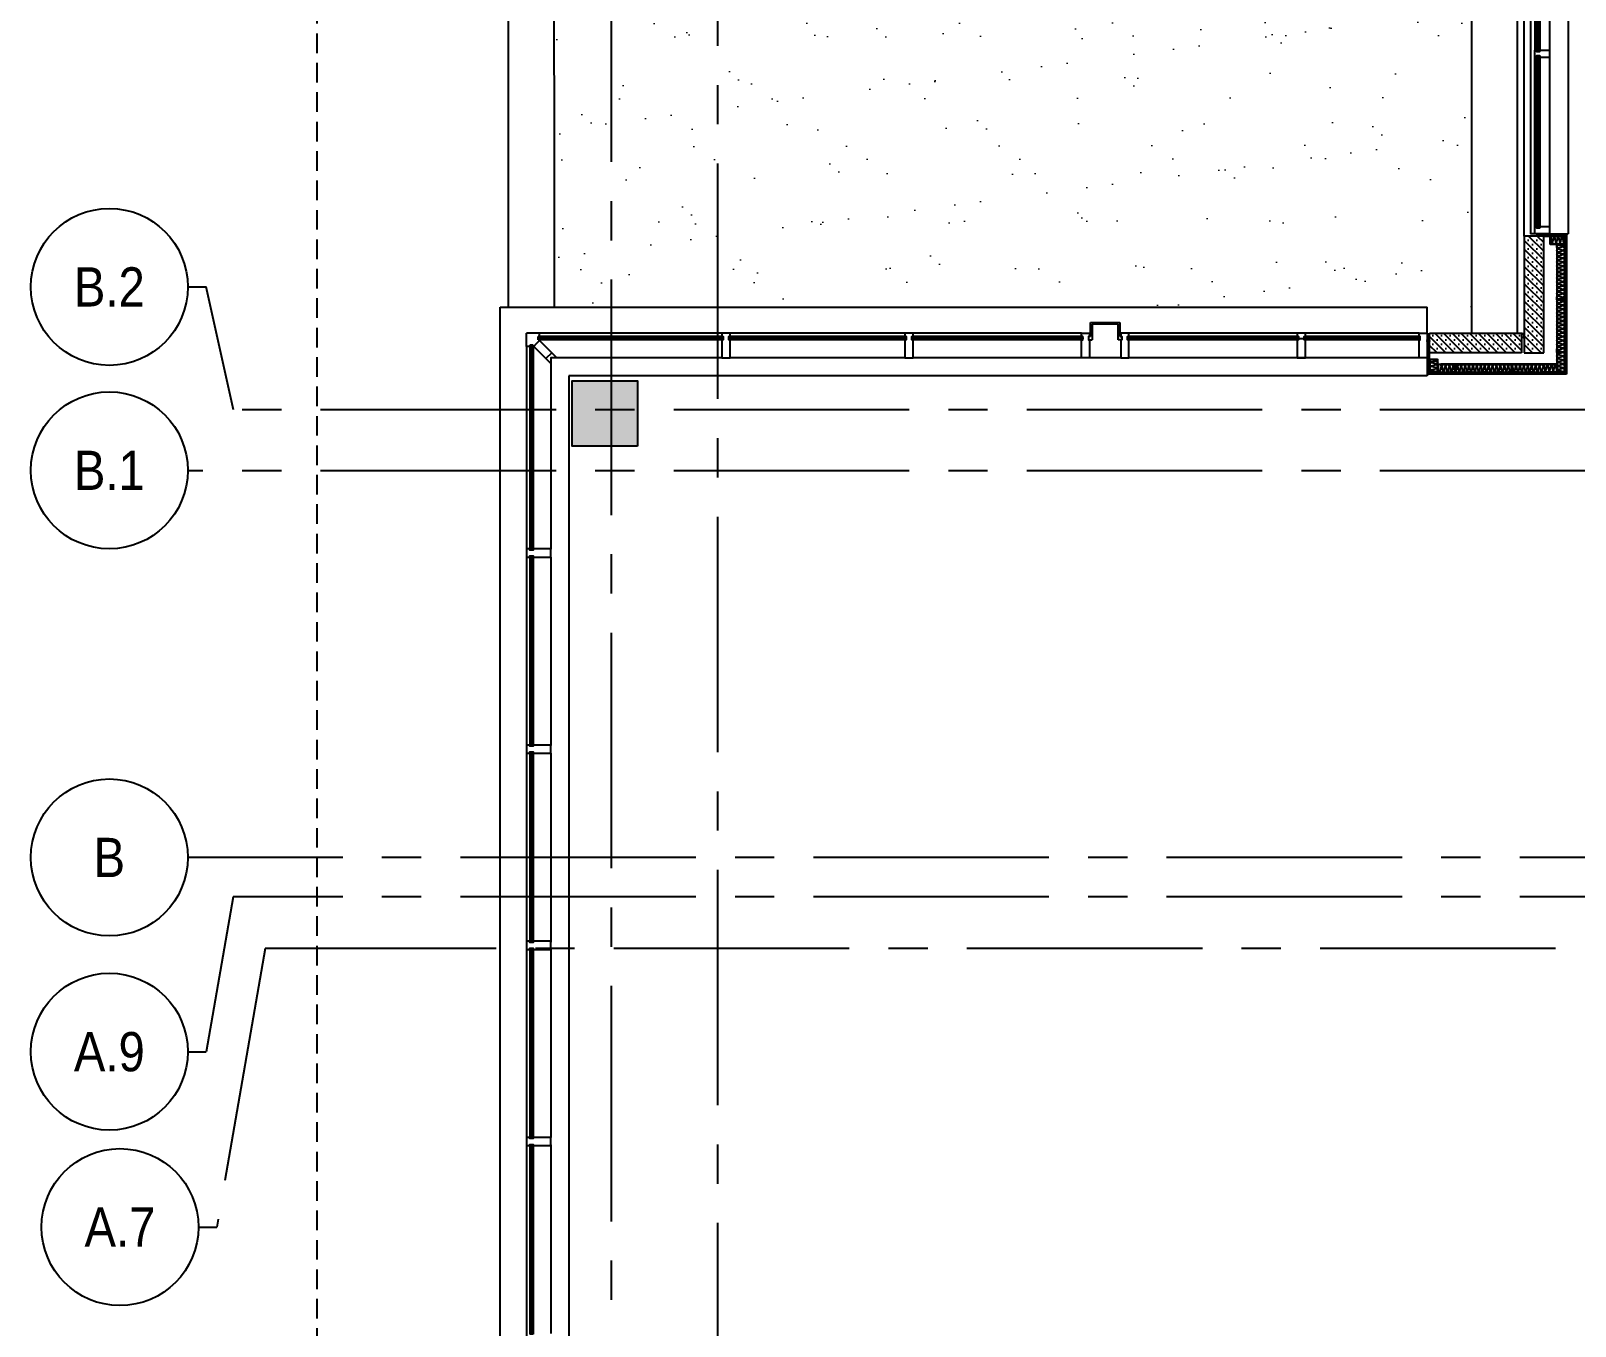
# Model space of a CAD drawing. Header units: inches. Extents: x 492 to 3438, y 475 to 1734.
# Drawn here: x 492 to 964.4, y 709.4 to 1105.5 of the extents above; entities that cross this region are included whole.
import ezdxf
from ezdxf.enums import TextEntityAlignment as Align

# ---------------------------------------------------------------- set-up
doc = ezdxf.new("R2010")
doc.units = ezdxf.units.IN
doc.header["$LTSCALE"] = 96
doc.header["$MEASUREMENT"] = 0
doc.linetypes.add('CENTER2', pattern=[1.125, 0.75, -0.125, 0.125, -0.125])
doc.linetypes.add('HIDDEN4', pattern=[0.09375, 0.0625, -0.03125])
for name, color, linetype in [('A-Cols-Bldg', 235, 'Continuous'), ('A-Glaz-Exst', 53, 'Continuous'), ('A-GRID-IDEN', 1, 'Continuous'), ('A-GRID-LINE', 13, 'CENTER2'), ('A-Wall-Bldg', 235, 'Continuous'), ('A-Wall-Bldg-Belw', 235, 'HIDDEN4'), ('DET-02', 5, 'Continuous'), ('DET-04', 2, 'Continuous'), ('DET-08', 8, 'Continuous'), ('DET-09', 33, 'Continuous'), ('NB-WIND-SILL', 8, 'Continuous')]:
    doc.layers.add(name, color=color, linetype=linetype)
doc.layers.add('S-HATCH1', color=4, linetype='Continuous', lineweight=0)
doc.styles.add('x-p_col_grid-6h$0$TITLE', font='', dxfattribs={"width": 0.9})
doc.styles.get('x-p_col_grid-6h$0$TITLE').set_extended_font_data('AvantGarde Bk BT')

# ---------------------------------------------------------------- blocks, each defined once
blk = doc.blocks.new('mullion-cwall-top')
at = {"flags": 128}
blk.add_lwpolyline([(5, -2.25), (6, -2.25), (6, -1.63), (6, -1.63), (6, -0.63), (6, -0.63), (6, 0.25), (-1.5, 0.25), (-1.5, -2.25), (4, -2.25), (4, -1.88), (5, -1.88), (5, -2.25)], dxfattribs=at)
blk = doc.blocks.new('mullion-cwall-mid')
at = {"flags": 128}
for points in [[(-1.5, 0.12), (-1.5, -2.38), (4, -2.38), (4, -2), (5, -2), (5, -2.38), (6, -2.38), (6, 0.12), (5, 0.12), (5, -0.25), (4, -0.25), (4, 0.12), (4, 0.12)], [(6, 0.12), (6, 0.12)], [(6, -2.38), (6, -2.38)]]:
    blk.add_lwpolyline(points, close=True, dxfattribs=at)
blk = doc.blocks.new('outside-cwall-corner-45degrees')
at = {"layer": 'DET-04'}
for p, q in [((-3.99, 2.23), (-3.99, 2)), ((-3.99, 2), (-3.62, 2)), ((-3.99, 1), (-3.99, 0)), ((-3.99, 1), (-3.62, 1)), ((-3.99, 0), (0, 0)), ((-3.62, 2), (-3.62, 1)), ((-2.23, 4), (-2, 4)), ((-2, 4), (-2, 3.62)), ((-2, 3.62), (-1, 3.62)), ((-1, 4), (0, 4)), ((-1, 3.62), (-1, 4)), ((0, 4), (0, 0))]:
    blk.add_line(p, q, dxfattribs=at)
blk.add_lwpolyline([(-7.5, 9.27), (-2.23, 4), (-3.11, 3.11), (-3.99, 2.23), (-9.26, 7.5), (-7.5, 7.5), (-7.5, 9.27)], dxfattribs=at)
at = {"layer": 'DET-08'}
blk.add_lwpolyline([(-7.71, 5.96), (-5.95, 7.72)], dxfattribs=at)
blk = doc.blocks.new('outside-cnr-th-b-5thto8th-10th')
at = {"layer": 'A-Glaz-Exst'}
for p, q in [((-4, -420.32), (-4, -86.5)), ((-11.5, -176.12, 0), (-11.5, -118.37, 0)), ((-6, -176.25), (-6, -118.25)), ((-5, -176.25), (-5, -118.25)), ((-11.5, -236.12), (-11.5, -178.37)), ((-6, -236.25), (-6, -178.25)), ((-5, -236.25), (-5, -178.25)), ((-11.5, -295.87), (-11.5, -238.12)), ((-6, -295.87), (-6, -238)), ((-5, -296.25), (-5, -238.25)), ((-11.5, -355.87, 0), (-11.5, -298.25, 0)), ((-6, -355.87), (-6, -298.25)), ((-5, -356.25), (-5, -298.25)), ((-11.5, -415.04), (-11.5, -358.25)), ((-6, -420.69), (-6, -358.25)), ((-5, -420.32), (-5, -358.25)), ((-277.01, -416.81), (-239.76, -416.81)), ((-239.76, -416.81), (-188.26, -416.81)), ((-185.76, -416.81, 0), (-176.26, -416.81, 0)), ((-173.76, -416.81, 0), (-122.26, -416.81)), ((-119.76, -416.81, 0), (-66.26, -416.81)), ((-63.76, -416.81), (-13.26, -416.81)), ((-277.38, -422.31), (-242.26, -422.31)), ((-277.38, -423.31), (-242.26, -423.31)), ((-277.13, -423.06), (-277.13, -422.56)), ((-277.01, -424.31), (-242.26, -424.31)), ((-242.26, -424.31), (-188.26, -424.31)), ((-242.13, -423.06), (-242.13, -422.56)), ((-240.13, -422.31), (-188.26, -422.31)), ((-240.13, -423.31), (-188.26, -423.31)), ((-239.88, -423.06), (-239.88, -422.56)), ((-188.13, -423.06, 0), (-188.13, -422.56, 0)), ((-186.13, -422.31, 0), (-185.01, -422.31, 0)), ((-185.51, -423.31, 0), (-185.76, -423.31, 0)), ((-185.51, -427.56, 0), (-185.51, -423.31, 0)), ((-185.01, -422.31, 0), (-185.01, -427.06, 0)), ((-177.01, -427.06, 0), (-177.01, -422.31, 0)), ((-175.88, -422.31, 0), (-177.01, -422.31, 0)), ((-176.51, -423.31, 0), (-176.51, -427.56, 0)), ((-176.51, -423.31, 0), (-176.26, -423.31, 0)), ((-174.13, -422.31), (-122.26, -422.31)), ((-174.13, -423.06, 0), (-174.13, -422.56, 0)), ((-174.13, -423.31), (-122.26, -423.31)), ((-173.88, -423.06, 0), (-173.88, -422.56, 0)), ((-173.76, -424.31, 0), (-122.26, -424.31)), ((-122.13, -423.06, 0), (-122.13, -422.56, 0)), ((-120.13, -422.31), (-65.88, -422.31)), ((-120.13, -423.31), (-65.88, -423.31)), ((-119.88, -423.06, 0), (-119.88, -422.56, 0)), ((-119.76, -424.31, 0), (-66.06, -424.31)), ((-66.13, -423.06), (-66.13, -422.56)), ((-63.88, -423.06), (-63.88, -422.56)), ((-63.76, -422.31), (-7.62, -422.31)), ((-63.76, -423.31), (-7.99, -423.31)), ((-63.76, -424.31), (-7.99, -424.31)), ((-176.51, -427.56, 0), (-185.51, -427.56, 0)), ((-185.01, -427.06, 0), (-177.01, -427.06, 0))]:
    blk.add_line(p, q, dxfattribs=at)
at = {"layer": 'A-Glaz-Exst', "linetype": 'Continuous'}
for p, q in [((-5.75, -176.25), (-5.75, -118)), ((-5.25, -176.25), (-5.25, -118)), ((-5.75, -175.94, 0), (-5.25, -175.94, 0)), ((-5.75, -236.25), (-5.75, -178)), ((-5.75, -178.25, 0), (-5.25, -178.25, 0)), ((-5.25, -236.25), (-5.25, -178)), ((-5.75, -235.94, 0), (-5.25, -235.94, 0)), ((-5.75, -296.25), (-5.75, -238)), ((-5.75, -238.25, 0), (-5.25, -238.25, 0)), ((-5.25, -296.25), (-5.25, -238)), ((-5.75, -295.94, 0), (-5.25, -295.94, 0)), ((-5.75, -356.25), (-5.75, -298)), ((-5.75, -298.25, 0), (-5.25, -298.25, 0)), ((-5.25, -356.25), (-5.25, -298)), ((-5.75, -355.94, 0), (-5.25, -355.94, 0)), ((-5.75, -420.69), (-5.75, -358)), ((-5.75, -358.25, 0), (-5.25, -358.25, 0)), ((-5.25, -420.69), (-5.25, -358)), ((-277.38, -422.56), (-240.13, -422.56)), ((-277.38, -423.06), (-241.88, -423.06)), ((-240.13, -422.56), (-187.88, -422.56)), ((-240.13, -423.06), (-187.88, -423.06)), ((-174.13, -422.56), (-121.88, -422.56)), ((-174.13, -423.06), (-121.88, -423.06)), ((-120.13, -422.56), (-65.88, -422.56)), ((-120.13, -423.06), (-65.88, -423.06)), ((-64.13, -422.56), (-7.62, -422.56)), ((-64.13, -423.06), (-7.62, -423.06))]:
    blk.add_line(p, q, dxfattribs=at)
at = {"layer": 'A-Wall-Bldg'}
for p, q in [((-17, -411.31), (-17, -84.25)), ((4, -83.5), (4, -432.31)), ((-279.51, -416.81), (-279.51, -411.31)), ((-279.51, -411.31), (-17, -411.31)), ((-279.51, -424.31), (-279.51, -432.31)), ((4, -432.31), (-279.51, -432.31))]:
    blk.add_line(p, q, dxfattribs=at)
at = {"layer": 'A-Glaz-Exst'}
for name, p in [('mullion-cwall-mid', (-10, -176)), ('mullion-cwall-mid', (-10, -236)), ('mullion-cwall-mid', (-10, -296)), ('mullion-cwall-mid', (-10, -356, 0)), ('outside-cwall-corner-45degrees', (-4, -424.31))]:
    blk.add_blockref(name, p, dxfattribs=at)
at = {"layer": 'A-Glaz-Exst', "xscale": -1, "rotation": 90}
for name, p in [('mullion-cwall-top', (-279.26, -418.31)), ('mullion-cwall-mid', (-176.13, -418.31, 0))]:
    blk.add_blockref(name, p, dxfattribs=at)
at = {"layer": 'A-Glaz-Exst', "rotation": 270}
for p in [(-239.88, -418.31), (-185.88, -418.31, 0), (-119.88, -418.31, 0), (-63.88, -418.31)]:
    blk.add_blockref('mullion-cwall-mid', p, dxfattribs=at)
blk = doc.blocks.new('sealant-plan')
at = {"layer": 'DET-09'}
for radius, start, end in [(0.5, 194.3883, 345.6115), (0.438, 196.4986, 343.5012), (0.375, 199.3492, 340.6506), (0.312, 203.4276, 336.5722)]:
    blk.add_arc((0.48, 0.12), radius, start, end, dxfattribs=at)
blk = doc.blocks.new('sealant-backer-rod-plan')
at = {"layer": 'DET-02'}
blk.add_arc((0, -1.5), 0.312, 23.4278, 156.5724, dxfattribs=at)
at = {"layer": 'DET-09'}
blk.add_circle((0, -0.5), 0.5, dxfattribs=at)
for radius, start, end in [(0.5, 14.3885, 165.6117), (0.438, 16.4988, 163.5014), (0.375, 19.3494, 160.6508)]:
    blk.add_arc((0, -1.5), radius, start, end, dxfattribs=at)
blk = doc.blocks.new('sealant-backer-rod-blocking')
for p, q in [((-0.74, 4.62), (0.01, 4.62)), ((-0.74, 4.62), (0.01, 1.92)), ((-0.74, 1.92), (0.01, 4.62)), ((-0.74, 4.62), (-0.74, 1.92)), ((0.01, 1.92), (-0.74, 1.92)), ((0.01, 4.62), (0.01, 1.92))]:
    blk.add_line(p, q)
at = {"xscale": 0.75}
blk.add_blockref('sealant-plan', (-0.73, 5), dxfattribs=at)
at = {"xscale": 0.75, "yscale": 0.9000000000000057}
blk.add_blockref('sealant-backer-rod-plan', (-0.36, 1.92), dxfattribs=at)
blk = doc.blocks.new('MTL_STD_2_1-2')
for p, q in [((0, 0.05), (0, 0.95)), ((0.05, 1), (0.31, 1)), ((2.45, 0), (0.05, 0)), ((0.31, 0.94), (0.06, 0.94)), ((0.06, 0.94), (0.06, 0.06)), ((0.06, 0.06), (2.44, 0.06)), ((0.31, 1), (0.31, 0.94)), ((2.19, 0.94), (2.19, 1)), ((2.19, 1), (2.45, 1)), ((2.44, 0.94), (2.19, 0.94)), ((2.44, 0.06), (2.44, 0.94)), ((2.5, 0.95), (2.5, 0.05))]:
    blk.add_line(p, q)
for centre, start, end in [((0.05, 0.95), 90, 180), ((0.05, 0.05), 180, 270), ((2.45, 0.95), 0, 90), ((2.45, 0.05), 270, 0)]:
    blk.add_arc(centre, 0.0469, start, end)
blk = doc.blocks.new('sealant-backer-rod-blocking-cwall')
at = {"layer": 'DET-08'}
for p, q in [((-5.24, -0.01), (-5.24, 0.74)), ((-5.24, -0.01), (-2.68, 0.74)), ((-2.68, -0.01), (-5.24, 0.74)), ((-2.68, 0.74), (-2.68, -0.01))]:
    blk.add_line(p, q, dxfattribs=at)
at = {"rotation": 90}
for name, p, xscale, yscale in [('sealant-plan', (-5.5, 0), 0.75, 0.7000000000000455), ('sealant-backer-rod-plan', (-2.68, 0.36), 0.7699999999999818, 0.7699999999999818)]:
    blk.add_blockref(name, p, dxfattribs=dict(at, xscale=xscale, yscale=yscale))
blk = doc.blocks.new('pc-inside-cnr')
at = {"layer": 'A-Wall-Bldg'}
h = blk.add_hatch(dxfattribs=at)
h.set_pattern_fill('GYPBOARD', color=256, scale=0.25, style=0)
h.set_pattern_definition([(37.5, (-6342.1521, 454), (-0.01574834, 0.481705942), [0, -0.38, 0, -0.425, 0, -0.40625]), (7.5, (-6342.1521, 454), (0.442444176, 0.705536516), [0, -0.205, 0, -0.3425, 0, -0.13125]), (327.5, (-6342.4596, 454), (0.778535465, 0.001414763), [0, -0.125, 0, -0.45, 0, -0.5875]), (317.5, (-6342.4596, 454), (0.75153165, 0.21941889), [0, -0.0625, 0, -0.295, 0, -0.3375])])
h.paths.add_polyline_path([(25.36, 42.18), (-17.03, 42.18), (-17.03, -0.5), (-10.32, -0.5), (-10.32, 0), (-16.53, 0), (-16.53, 41.68), (24.86, 41.68), (24.86, 34.69), (25.36, 34.69)])
h = blk.add_hatch(dxfattribs=at)
h.set_pattern_fill('PRECAST', color=256, scale=20, angle=270, style=0)
h.set_pattern_definition([(315, (-6342.1521, 454), (1.3258252, 1.3258252), []), (315, (-6342.1521, 452.6742), (1.3258252, 1.3258252), [0, -1.875])])
h.paths.add_polyline_path([(24.86, 35.68), (18.3, 35.68), (-3.27, 35.68), (-3.27, 29.68), (24.86, 29.68), (24.86, 30.34), (24.86, 30.34), (24.86, 30.34)])
h.paths.add_polyline_path([(-4.02, 35.68), (-10.02, 35.68), (-10.02, 29.68), (-10.02, 0), (-4.02, 0)])
for p, q in [((-17.03, -0.5), (-17.03, 42.18)), ((-17.03, 42.18), (25.36, 42.18)), ((-16.53, 0), (-16.53, 41.68)), ((-16.53, 41.68), (24.86, 41.68)), ((-14.03, 3.45), (-14.03, 41.68)), ((-14.03, 39.18), (21.41, 39.18)), ((22.36, 39.22), (22.36, 38.63)), ((24.86, 41.68), (24.86, 34.69)), ((25.36, 42.18), (25.36, 34.69)), ((-4.02, 35.68), (-10.02, 35.68)), ((-10.02, 35.68), (-10.02, 29.68)), ((-4.02, 0), (-4.02, 35.68)), ((-3.27, 29.68), (-3.27, 35.68)), ((-3.27, 35.68), (18.3, 35.68)), ((18.3, 35.68), (18.3, 35.68)), ((18.3, 35.68), (24.86, 35.68)), ((24.86, 35.68), (24.86, 29.68)), ((24.86, 34.69), (25.36, 34.69)), ((-10.02, 29.68), (-10.02, 0)), ((-10.02, 29.68), (-10.02, 29.68)), ((24.86, 29.68), (-3.27, 29.68)), ((-15.88, 2.5), (-12.02, 2.5)), ((-10.32, -0.5), (-17.03, -0.5)), ((-10.32, 0), (-16.53, 0)), ((-10.32, -0.5), (-10.32, 0)), ((-10.02, 0), (-4.02, 0))]:
    blk.add_line(p, q, dxfattribs=at)
at = {"layer": 'A-Wall-Bldg', "elevation": 0}
for points in [[(-14.09, 41.35, -0.33005), (-14.55, 41.01), (-15.99, 41.37, 1), (-15.99, 40.42), (-14.55, 40.77, -0.414214), (-14.07, 40.3, -0.414214), (-14.55, 39.82), (-15.99, 40.18, 1), (-15.99, 39.22), (-14.55, 39.58, -0.414214), (-14.07, 39.1, -0.414214), (-14.55, 38.62), (-15.99, 38.98, 0.414214), (-16.46, 38.5, 0.414214), (-15.99, 38.02), (-14.55, 38.38, -0.414214), (-14.07, 37.9, -0.414214), (-14.55, 37.42), (-15.99, 37.78, 1), (-15.99, 36.82), (-14.55, 37.18, -0.414214), (-14.07, 36.7, -0.414214), (-14.55, 36.22), (-15.99, 36.58, 0.414214), (-16.46, 36.1, 0.414214), (-15.99, 35.62), (-14.55, 35.98, -0.414214), (-14.07, 35.5, -0.414214), (-14.55, 35.02), (-15.99, 35.38, 1), (-15.99, 34.43), (-14.55, 34.79, -0.414214), (-14.07, 34.31, -0.414214), (-14.55, 33.83), (-15.99, 34.19, 0.414214), (-16.46, 33.71, 0.414214), (-15.99, 33.23), (-14.55, 33.59, -0.414214), (-14.07, 33.11, -0.414214), (-14.55, 32.63), (-15.99, 32.99, 1), (-15.99, 32.03), (-14.55, 32.39, -0.414214), (-14.07, 31.91, -0.414214), (-14.55, 31.43), (-15.99, 31.79, 0.414214), (-16.46, 31.31, 0.414214), (-15.99, 30.83), (-14.55, 31.19, -0.414214), (-14.07, 30.71, -0.414214), (-14.55, 30.23), (-15.99, 30.59, 1), (-15.99, 29.63), (-14.55, 29.99, -0.414214), (-14.07, 29.51, -0.414214), (-14.55, 29.04), (-15.99, 29.39, 0.414214), (-16.46, 28.92, 0.414214), (-15.99, 28.44), (-14.55, 28.8, -0.414214), (-14.07, 28.32, -0.414214), (-14.55, 27.84), (-15.99, 28.2, 1), (-15.99, 27.24), (-14.55, 27.6, -0.414214), (-14.07, 27.12, -0.414214), (-14.55, 26.64), (-15.99, 27, 0.414214), (-16.46, 26.52, 0.414214), (-15.99, 26.04), (-14.55, 26.4, -0.414214), (-14.07, 25.92, -0.414214), (-14.55, 25.44), (-15.99, 25.8, 1), (-15.99, 24.84), (-14.55, 25.2, -0.414214), (-14.07, 24.72, -0.414214), (-14.55, 24.24), (-15.99, 24.6, 0.414214), (-16.46, 24.12, 0.414214), (-15.99, 23.64), (-14.55, 24, -0.414214), (-14.07, 23.53, -0.414214), (-14.55, 23.05), (-15.99, 23.41, 1), (-15.99, 22.45), (-14.55, 22.81, -0.414214), (-14.07, 22.33, -0.414214), (-14.55, 21.85), (-15.99, 22.21, 0.414214), (-16.46, 21.73, 0.414214), (-15.99, 21.25), (-14.55, 21.61, -0.414214), (-14.07, 21.13, -0.414214), (-14.55, 20.65), (-15.99, 21.01, 1), (-15.99, 20.05), (-14.55, 20.41, -0.414214), (-14.07, 19.93, -0.414214), (-14.55, 19.45), (-15.99, 19.81, 0.414214), (-16.46, 19.33, 0.414214), (-15.99, 18.85), (-14.55, 19.21, -0.414214), (-14.07, 18.73, -0.414214), (-14.55, 18.25), (-15.99, 18.61, 1), (-15.99, 17.66), (-14.55, 18.01, -0.414214), (-14.07, 17.54, -0.414214), (-14.55, 17.06), (-15.99, 17.42, 0.414214), (-16.46, 16.94, 0.414214), (-15.99, 16.46), (-14.55, 16.82, -0.414214), (-14.07, 16.34, -0.414214), (-14.55, 15.86), (-15.99, 16.22, 1), (-15.99, 15.26), (-14.55, 15.62, -0.414214), (-14.07, 15.14, -0.414214), (-14.55, 14.66), (-15.99, 15.02, 0.414214), (-16.46, 14.54, 0.414214), (-15.99, 14.06), (-14.55, 14.42, -0.414214), (-14.07, 13.94, -0.414214), (-14.55, 13.46), (-15.99, 13.82, 1), (-15.99, 12.86), (-14.55, 13.22, -0.414214), (-14.07, 12.74, -0.414214), (-14.55, 12.26), (-15.99, 12.62, 0.414214), (-16.46, 12.15, 0.414214), (-15.99, 11.67), (-14.55, 12.03, -0.414214), (-14.07, 11.55, -0.414214), (-14.55, 11.07), (-15.99, 11.43, 1), (-15.99, 10.47), (-14.55, 10.83, -0.414214), (-14.07, 10.35, -0.414214), (-14.55, 9.87), (-15.99, 10.23, 0.414214), (-16.46, 9.75, 0.414214), (-15.99, 9.27), (-14.55, 9.63, -0.414214), (-14.07, 9.15, -0.414214), (-14.55, 8.67), (-15.99, 9.03, 1), (-15.99, 8.07), (-14.55, 8.43, -0.414214), (-14.07, 7.95, -0.414214), (-14.55, 7.47), (-15.99, 7.83, 0.414214), (-16.46, 7.35, 0.414214), (-15.99, 6.87), (-14.55, 7.23, -0.414214), (-14.07, 6.75, -0.414214), (-14.55, 6.28), (-15.99, 6.63, 1), (-15.99, 5.68), (-14.55, 6.04, -0.414214), (-14.07, 5.56, -0.414214), (-14.55, 5.08), (-15.99, 5.44, 0.414214), (-16.46, 4.96, 0.414214), (-15.99, 4.48), (-14.55, 4.84, -0.414214), (-14.07, 4.36, -0.414214), (-14.55, 3.88), (-15.99, 4.24, 1), (-15.99, 3.28), (-14.55, 3.64, -0.414214), (-14.07, 3.16, -0.414214), (-14.55, 2.68), (-15.99, 3.04, 0.414214), (-16.46, 2.56, 0.414214)], [(-14.03, 39.23, 0.343911), (-13.66, 39.7), (-14.02, 41.13, -0.414214), (-13.54, 41.61, -0.414214), (-13.07, 41.13), (-13.43, 39.7, 0.414214), (-12.95, 39.22, 0.414214), (-12.47, 39.7), (-12.83, 41.13, -1), (-11.87, 41.13), (-12.23, 39.7, 0.414214), (-11.75, 39.22, 0.414214), (-11.27, 39.7), (-11.63, 41.13, -0.414214), (-11.15, 41.61, -0.414214), (-10.67, 41.13), (-11.03, 39.7, 0.414214), (-10.55, 39.22, 0.414214), (-10.07, 39.7), (-10.43, 41.13, -0.414214), (-9.95, 41.61)], [(21.65, 39.24, -0.330047), (21.31, 39.7), (21.67, 41.13, 0.414214), (21.19, 41.61, 0.414214), (20.71, 41.13), (21.07, 39.7, -0.414214), (20.6, 39.22, -0.414214), (20.12, 39.7), (20.48, 41.13, 1), (19.52, 41.13), (19.88, 39.7, -0.414214), (19.4, 39.22, -0.414214), (18.92, 39.7), (19.28, 41.13, 0.414214), (18.8, 41.61, 0.414214), (18.32, 41.13), (18.68, 39.7, -0.414214), (18.2, 39.22, -0.414214), (17.72, 39.7), (18.08, 41.13, 1), (17.12, 41.13), (17.48, 39.7, -0.414214), (17, 39.22, -0.414214), (16.52, 39.7), (16.88, 41.13, 0.414214), (16.4, 41.61, 0.414214), (15.92, 41.13), (16.28, 39.7, -0.414214), (15.8, 39.22, -0.414214), (15.32, 39.7), (15.68, 41.13, 1), (14.73, 41.13), (15.08, 39.7, -0.414214), (14.61, 39.22, -0.414214), (14.13, 39.7), (14.49, 41.13, 0.414214), (14.01, 41.61, 0.414214), (13.53, 41.13), (13.89, 39.7, -0.414214), (13.41, 39.22, -0.414214), (12.93, 39.7), (13.29, 41.13, 1), (12.33, 41.13), (12.69, 39.7, -0.414214), (12.21, 39.22, -0.414214), (11.73, 39.7), (12.09, 41.13, 0.414214), (11.61, 41.61, 0.414214), (11.13, 41.13), (11.49, 39.7, -0.414214), (11.01, 39.22, -0.414214), (10.53, 39.7), (10.89, 41.13, 1), (9.93, 41.13), (10.29, 39.7, -0.414214), (9.81, 39.22, -0.414214), (9.33, 39.7), (9.69, 41.13, 0.414214), (9.22, 41.61, 0.414214), (8.74, 41.13), (9.1, 39.7, -0.414214), (8.62, 39.22, -0.414214), (8.14, 39.7), (8.5, 41.13, 1), (7.54, 41.13), (7.9, 39.7, -0.414214), (7.42, 39.22, -0.414214), (6.94, 39.7), (7.3, 41.13, 0.414214), (6.82, 41.61, 0.414214), (6.34, 41.13), (6.7, 39.7, -0.414214), (6.22, 39.22, -0.414214), (5.74, 39.7), (6.1, 41.13, 1), (5.14, 41.13), (5.5, 39.7, -0.414214), (5.02, 39.22, -0.414214), (4.54, 39.7), (4.9, 41.13, 0.414214), (4.42, 41.61, 0.414214), (3.94, 41.13), (4.3, 39.7, -0.414214), (3.82, 39.22, -0.414214), (3.35, 39.7), (3.7, 41.13, 1), (2.75, 41.13), (3.11, 39.7, -0.414214), (2.63, 39.22, -0.414214), (2.15, 39.7), (2.51, 41.13, 0.414214), (2.03, 41.61, 0.414214), (1.55, 41.13), (1.91, 39.7, -0.414214), (1.43, 39.22, -0.414214), (0.95, 39.7), (1.31, 41.13, 1), (0.35, 41.13), (0.71, 39.7, -0.414214), (0.23, 39.22, -0.414214), (-0.25, 39.7), (0.11, 41.13, 0.414214), (-0.37, 41.61, 0.414214), (-0.85, 41.13), (-0.49, 39.7, -0.414214), (-0.97, 39.22, -0.414214), (-1.45, 39.7), (-1.09, 41.13, 1), (-2.05, 41.13), (-1.69, 39.7, -0.414214), (-2.16, 39.22, -0.414214), (-2.64, 39.7), (-2.28, 41.13, 0.414214), (-2.76, 41.61, 0.414214), (-3.24, 41.13), (-2.88, 39.7, -0.414214), (-3.36, 39.22, -0.414214), (-3.84, 39.7), (-3.48, 41.13, 1), (-4.44, 41.13), (-4.08, 39.7, -0.414214), (-4.56, 39.22, -0.414214), (-5.04, 39.7), (-4.68, 41.13, 0.414214), (-5.16, 41.61, 0.414214), (-5.64, 41.13), (-5.28, 39.7, -0.414214), (-5.76, 39.22, -0.414214), (-6.24, 39.7), (-5.88, 41.13, 1), (-6.84, 41.13), (-6.48, 39.7, -0.414214), (-6.96, 39.22, -0.414214), (-7.44, 39.7), (-7.08, 41.13, 0.414214), (-7.56, 41.61, 0.414214), (-8.03, 41.13), (-7.68, 39.7, -0.414214), (-8.15, 39.22, -0.414214), (-8.63, 39.7), (-8.27, 41.13, 1), (-9.23, 41.13), (-8.87, 39.7, -0.414214), (-9.35, 39.22, -0.414214), (-9.83, 39.7), (-9.47, 41.13, 0.414214), (-9.95, 41.61)], [(-16.46, 0.1, 0.127847), (-16.23, 0.04, 0.414214), (-15.75, 0.52), (-16.11, 1.96, -0.414214), (-15.63, 2.44, -0.414214), (-15.15, 1.96), (-15.51, 0.52, 0.414214), (-15.03, 0.04, 0.414214), (-14.55, 0.52), (-14.91, 1.96, -1), (-13.96, 1.96), (-14.31, 0.52, 0.414214), (-13.84, 0.04, 0.414214), (-13.36, 0.52), (-13.72, 1.96, -0.414214), (-13.24, 2.44, -0.414214), (-12.76, 1.96), (-13.12, 0.52, 0.414214), (-12.64, 0.04, 0.414214), (-12.16, 0.52), (-12.52, 1.96, -0.428392), (-12.02, 2.44, -0.428392)]]:
    blk.add_lwpolyline(points, format="xyb", dxfattribs=at)
at = {"layer": 'A-Wall-Bldg'}
blk.add_lwpolyline([(24.71, 37.68, 0.157874), (24.8, 37.96, 0.414214), (24.32, 38.44), (22.88, 38.08, -1), (22.88, 39.04), (24.32, 38.68, 0.414214), (24.8, 39.16, 0.414214), (24.32, 39.64), (22.88, 39.28, -1), (22.88, 40.24), (24.32, 39.88, 0.414214), (24.8, 40.36, 0.414214), (24.32, 40.84), (22.88, 40.48, -1), (22.88, 41.44), (24.32, 41.08, 0.33005), (24.78, 41.42)], format="xyb", dxfattribs=at)
for name, p, xscale, rotation in [('MTL_STD_2_1-2', (-16.53, 41.68), -1, 180), ('MTL_STD_2_1-2', (-14.03, 39.18), -1, 270), ('MTL_STD_2_1-2', (-0.14, 39.18), -1, 270), ('MTL_STD_2_1-2', (-16.53, 35.5), -1, 180), ('sealant-backer-rod-blocking-cwall', (24.87, 29.69), 0.900000000000091, 270), ('MTL_STD_2_1-2', (-16.53, 19.5), -1, 180), ('MTL_STD_2_1-2', (-16.53, 0), -1, 270)]:
    blk.add_blockref(name, p, dxfattribs=dict(at, xscale=xscale, rotation=rotation))
for p, rotation in [((16.86, 39.18), 90), ((22.36, 39.18), 90), ((24.86, 41.68), 180), ((-12.02, 0), 90)]:
    blk.add_blockref('MTL_STD_2_1-2', p, dxfattribs=dict(at, rotation=rotation))
for name, p, xscale in [('MTL_STD_2_1-2', (24.86, 37.68), -1), ('sealant-backer-rod-plan', (-3.64, 31.06), -0.75)]:
    blk.add_blockref(name, p, dxfattribs=dict(at, xscale=xscale))
blk.add_blockref('MTL_STD_2_1-2', (-16.53, 2.5), dxfattribs=at)
at = {"layer": 'A-Wall-Bldg', "yscale": 0.5499999999997272, "rotation": 90}
blk.add_blockref('sealant-backer-rod-blocking', (-7.57, -0.01, 0), dxfattribs=at)
blk = doc.blocks.new('ww-45t-top-bottom')
blk.add_lwpolyline([(0, 0), (0, -2.25), (-0.56, -2.25)])
blk.add_lwpolyline([(0, -2.25), (-0.56, -2.25), (-0.56, -1.81), (-1.56, -1.81), (-1.56, -2.25), (-4.5, -2.25), (-4.5, 0), (0, 0)], close=True)
blk = doc.blocks.new('ww-45t-mid')
at = {"flags": 128}
blk.add_lwpolyline([(-0.56, 0), (0, 0), (0, -2.25), (-0.56, -2.25), (-0.56, -1.81), (-1.56, -1.81), (-1.56, -2.25), (-4.5, -2.25), (-4.5, 0), (-1.56, 0), (-1.56, -0.44), (-0.56, -0.44)], close=True, dxfattribs=at)
blk.add_lwpolyline([(-0.56, 0), (0, 0), (0, -2.25), (-0.56, -2.25)], dxfattribs=at)
blk = doc.blocks.new('wind-ext-doublebay-schemeb.2-06-08flrs')
at = {"layer": 'A-Wall-Bldg'}
h = blk.add_hatch(dxfattribs=at)
h.set_pattern_fill('GYPBOARD', color=256, scale=0.2, angle=90, style=0)
h.set_pattern_definition([(127.5, (-1012.25, -3462.9684), (-0.385364754, -0.012598672), [0, -0.304, 0, -0.34, 0, -0.325]), (97.5, (-1012.25, -3462.9684), (-0.56442921, 0.35395534), [0, -0.164, 0, -0.274, 0, -0.105]), (57.5, (-1012.25, -3463.2144), (-0.00113181, 0.622828372), [0, -0.1, 0, -0.36, 0, -0.47]), (47.5, (-1012.25, -3463.2144), (-0.17553511, 0.60122532), [0, -0.05, 0, -0.236, 0, -0.27])])
h.paths.add_polyline_path([(-5.25, -119.75), (1.75, -119.75), (1.75, -119.25), (-4.75, -119.25), (-4.75, -111.25), (1.75, -111.25), (1.75, -110.75), (-5.25, -110.75)])
h = blk.add_hatch(dxfattribs=at)
h.set_pattern_fill('PRECAST', color=256, scale=20, angle=90, style=0)
h.set_pattern_definition([(135, (-1012.25, -3462.9684), (-1.3258252, -1.3258252), []), (135, (-1012.25, -3461.6426), (-1.3258252, -1.3258252), [0, -1.875])])
h.paths.add_polyline_path([(3.93, -111.25), (3.93, -111.25), (3.93, -111.25), (1.96, -111.25), (1.96, -111.25), (1.96, -111.25), (1.75, -111.25), (1.75, -119.25), (7.75, -119.25), (7.75, -111.25)])
at = {"layer": 'A-Glaz-Exst', "linetype": 'Continuous'}
for p, q in [((0, -53.94), (0, -2.25)), ((0, -108.25), (0, -56.19, 0)), ((2.94, -108.69), (2.94, -56.18, 0)), ((3.94, -108.69), (3.94, -56.18)), ((0, -148.25), (0, -122.25)), ((2.94, -148.69), (2.94, -121.82)), ((3.94, -148.69), (3.94, -122.19)), ((4.5, -148.25), (4.5, -122.06))]:
    blk.add_line(p, q, dxfattribs=at)
at = {"layer": 'A-Glaz-Exst'}
for p, q in [((2.94, -54.38), (2.94, -1.82)), ((3.19, -1.82), (3.19, -54.38)), ((3.69, -2.07), (3.19, -2.07)), ((3.69, -1.82), (3.69, -54.38)), ((3.94, -53.94), (3.94, -1.82)), ((4.5, -2.25), (4.5, -53.94)), ((5.75, -110.5), (5.75, 0)), ((3.69, -54.13, 0), (3.19, -54.13, 0)), ((3.19, -108.69), (3.19, -55.76, 0)), ((3.69, -56.01, 0), (3.19, -56.01, 0)), ((3.69, -108.69), (3.69, -55.74, 0)), ((4.5, -108.25), (4.5, -56.18)), ((3.69, -108.44), (3.19, -108.44)), ((4.5, -110.5), (5.75, -110.5)), ((3.19, -148.69), (3.19, -121.82)), ((3.69, -122.07), (3.19, -122.07)), ((3.69, -148.69), (3.69, -121.82)), ((4.5, -120), (5.75, -120)), ((5.75, -150.5), (5.75, -120)), ((3.69, -148.44), (3.19, -148.44)), ((4.5, -150.5), (5.75, -150.5))]:
    blk.add_line(p, q, dxfattribs=at)
at = {"layer": 'A-Wall-Bldg'}
for p, q in [((7.75, 0.75, 0), (7.75, -151.25, 0)), ((0, 0, 0), (-5.76, 0, 0)), ((0, -110.5, 0), (-5.76, -110.5, 0)), ((0, -120, 0), (-5.76, -120, 0)), ((0, -150.5, 0), (-5.76, -150.5, 0)), ((7.75, -151.25, 0), (9.75, -151.25, 0))]:
    blk.add_line(p, q, dxfattribs=at)
at = {"layer": 'A-Wall-Bldg', "linetype": 'Continuous'}
for p, q in [((-5.76, -110.5, 0), (-5.76, 0, 0)), ((-1.29, -113.75), (-0.25, -113.75)), ((-1.29, -116.75), (-0.25, -116.75)), ((-5.76, -150.5, 0), (-5.76, -120, 0))]:
    blk.add_line(p, q, dxfattribs=at)
at = {"layer": 'A-Wall-Bldg', "elevation": 0, "flags": 128}
for points in [[(1.75, -119.75), (-5.25, -119.75), (-5.25, -110.75), (1.75, -110.75)], [(1.75, -110.75), (1.75, -111.25), (-4.75, -111.25), (-4.75, -119.25), (1.75, -119.25), (1.75, -119.75)], [(1.75, -119.25), (7.75, -119.25), (7.75, -111.25), (1.75, -111.25), (1.75, -119.25)]]:
    blk.add_lwpolyline(points, dxfattribs=at)
at = {"layer": 'A-Wall-Bldg', "elevation": 0}
for points in [[(-2.31, -119.19, 0.476748), (-2.78, -118.61), (-4.22, -118.97, -0.414214), (-4.7, -118.49, -0.414214), (-4.22, -118.01), (-2.78, -118.37, 1), (-2.78, -117.41), (-4.22, -117.77, -0.414214), (-4.7, -117.29, -0.414214), (-4.22, -116.81), (-2.78, -117.17, 1), (-2.78, -116.21), (-4.22, -116.57, -0.414214), (-4.7, -116.09, -0.414214), (-4.22, -115.61), (-2.78, -115.97, 1), (-2.78, -115.02), (-4.22, -115.38, -0.414214), (-4.7, -114.9, -0.414214), (-4.22, -114.42), (-2.78, -114.78, 1), (-2.78, -113.82), (-4.22, -114.18, -0.414214), (-4.7, -113.7, -0.414214), (-4.22, -113.22), (-2.78, -113.58, 1), (-2.78, -112.62), (-4.22, -112.98, -0.414214), (-4.7, -112.5, -0.414214), (-4.22, -112.02), (-2.78, -112.38, 1), (-2.78, -111.42), (-4.22, -111.78, -0.354346), (-4.69, -111.4, -0.354346)], [(-0.25, -113.59, -0.182025), (-0.57, -113.71, -0.414214), (-1.05, -113.23), (-0.69, -111.79, 1), (-1.64, -111.79), (-1.28, -113.23, -0.414214), (-1.76, -113.71, -0.414214), (-2.24, -113.23), (-1.88, -111.79, 0.306638), (-2.18, -111.35)], [(-0.25, -119.09, -0.182025), (-0.57, -119.21, -0.414214), (-1.05, -118.73), (-0.69, -117.29, 1), (-1.64, -117.29), (-1.28, -118.73, -0.414214), (-1.76, -119.21, -0.414214), (-2.24, -118.73), (-1.88, -117.29, 0.306638), (-2.18, -116.85)]]:
    blk.add_lwpolyline(points, format="xyb", dxfattribs=at)
at = {"layer": 'NB-WIND-SILL'}
blk.add_line((4.5, 0), (5.75, 0), dxfattribs=at)
at = {"layer": 'A-Glaz-Exst'}
blk.add_blockref('ww-45t-top-bottom', (4.5, 0), dxfattribs=at)
at = {"layer": 'A-Glaz-Exst', "linetype": 'Continuous'}
for name, p in [('ww-45t-mid', (4.5, -53.94)), ('ww-45t-top-bottom', (4.5, -120))]:
    blk.add_blockref(name, p, dxfattribs=at)
at = {"layer": 'A-Glaz-Exst', "linetype": 'Continuous', "xscale": -1, "rotation": 180}
for p in [(4.5, -110.5), (4.5, -150.5)]:
    blk.add_blockref('ww-45t-top-bottom', p, dxfattribs=at)
at = {"layer": 'A-Glaz-Exst', "yscale": 0.5499999999997272, "rotation": 90}
for p in [(4.5, -110.51), (4.5, -119.26)]:
    blk.add_blockref('sealant-backer-rod-blocking', p, dxfattribs=at)
at = {"layer": 'A-Wall-Bldg', "xscale": -1}
for p, rotation in [((-4.75, -111.25, 0), 180), ((-2.25, -113.75), 270), ((-2.25, -119.25), 270)]:
    blk.add_blockref('MTL_STD_2_1-2', p, dxfattribs=dict(at, rotation=rotation))
at = {"layer": 'A-Wall-Bldg', "rotation": 90}
for p in [(-0.25, -113.75, 0), (-0.25, -119.25, 0)]:
    blk.add_blockref('MTL_STD_2_1-2', p, dxfattribs=at)
at = {"layer": 'A-Wall-Bldg'}
blk.add_blockref('MTL_STD_2_1-2', (-4.75, -119.25), dxfattribs=at)
blk = doc.blocks.new('th-parapet-hatch')
at = {"layer": 'S-HATCH1'}
h = blk.add_hatch(dxfattribs=at)
h.set_pattern_fill('GYPBOARD', color=8, scale=15, style=0)
h.set_pattern_definition([(37.5, (-3362.694, 432.313), (-0.9449, 28.90236), [0, -22.8, 0, -25.5, 0, -24.375]), (7.5, (-3362.694, 432.313), (26.54665, 42.3322), [0, -12.3, 0, -20.55, 0, -7.875]), (327.5, (-3381.144, 432.313), (46.71213, 0.08489), [0, -7.5, 0, -27, 0, -35.25]), (317.5, (-3381.144, 432.313), (45.0919, 13.16513), [0, -3.75, 0, -17.7, 0, -20.25])])
h.paths.add_polyline_path([(-12.44, 0), (-280.06, 0), (-280.06, 8), (-293.13, 8), (-293.13, -571.83), (-284.13, -571.83), (-217.93, -571.83), (-165.08, -571.83, 0.893164), (-12.05, -567.43)])
at = {"layer": 'DET-09'}
for points in [[(-307.13, 7.99), (-307.13, -585.83), (-298.13, -585.83), (-298.13, -585.83), (-203.93, -585.83), (-203.93, -585.83), (-176.39, -585.83, 0.837063), (1.95, -567.99)], [(-293.13, 7.99), (-293.13, -571.83), (-284.13, -571.83), (-284.13, -571.83), (-217.93, -571.83), (-217.93, -571.83), (-165.08, -571.83, 0.893164), (-12.05, -567.43), (-12.44, 0)]]:
    blk.add_lwpolyline(points, format="xyb", dxfattribs=at)
blk.add_lwpolyline([(1.95, -567.99), (1.56, 0)], dxfattribs=at)
blk = doc.blocks.new('x-p_col_grid-6h$0$20X20COL')
blk.add_hatch(color=256).paths.add_polyline_path([(0, -20), (0, 0), (-20, 0), (-20, -20)])
blk.add_lwpolyline([(-20, 0), (0, 0), (0, -20), (-20, -20)], close=True)
blk = doc.blocks.new('x-p_col_grid-6h$0$tag-colbub')
at = {"linetype": 'Continuous'}
blk.add_circle((0, 0), 0.25, dxfattribs=at)
at = {"style": 'x-p_col_grid-6h$0$TITLE', "width": 0.9}
blk.add_attdef('COLNUM', text='', height=0.125, dxfattribs=at).set_placement((0, 0), align=Align.MIDDLE_CENTER)

msp = doc.modelspace()

# ---------------------------------------------------------------- linework, layer by layer
at = {"layer": 'A-GRID-LINE'}
for p, q in [((669.61, 525.47), (669.61, 1657.77)), ((702.11, 560.98), (702.11, 1657.77)), ((540.03, 1027.25), (545.63, 1027.25)), ((553.97, 989.63), (545.63, 1027.25)), ((1192.65, 989.63), (553.97, 989.63)), ((1192.65, 971.01), (540.03, 971.01)), ((3395.41, 852.76), (540.03, 852.76)), ((553.92, 840.76), (545.63, 793.36)), ((3395.41, 840.76), (553.92, 840.76)), ((563.67, 824.94), (548.88, 739.71)), ((1066.34, 824.94), (563.67, 824.94)), ((540.03, 793.36), (545.63, 793.36)), ((543.28, 739.71), (548.88, 739.71))]:
    msp.add_line(p, q, dxfattribs=at)
at = {"layer": 'A-Wall-Bldg-Belw', "flags": 128}
msp.add_lwpolyline([(579.61, 648.76), (579.61, 1637.62, -0.414214), (675.61, 1733.62), (3293.88, 1733.62, -0.414214), (3437.88, 1589.62), (3437.88, 678.76, -0.375161), (3347.88, 588.76), (639.61, 588.76, -0.414214)], format="xyb", close=True, dxfattribs=at)

# ---------------------------------------------------------------- block references
at = {"rotation": 180}
for name, p in [('wind-ext-doublebay-schemeb.2-06-08flrs', (956.49, 1043.51, 0)), ('pc-inside-cnr', (944.72, 1042.76)), ('outside-cnr-th-b-5thto8th-10th', (639.61, 588.76))]:
    msp.add_blockref(name, p, dxfattribs=at)
at = {"layer": 'A-Cols-Bldg', "rotation": 180}
msp.add_blockref('x-p_col_grid-6h$0$20X20COL', (657.58, 978.57), dxfattribs=at)
at = {"layer": 'A-GRID-IDEN', "xscale": 96, "yscale": 96, "zscale": 96}
for p, values in [((516.03, 1027.25), {'COLNUM': 'B.2'}), ((516.03, 971.15), {'COLNUM': 'B.1'}), ((516.03, 852.76), {'COLNUM': 'B'}), ((516.03, 793.36), {'COLNUM': 'A.9'}), ((519.28, 739.71), {'COLNUM': 'A.7'})]:
    msp.add_blockref('x-p_col_grid-6h$0$tag-colbub', p, dxfattribs=at).add_auto_attribs(values)
at = {"layer": 'A-Wall-Bldg-Belw', "rotation": 180}
msp.add_blockref('th-parapet-hatch', (639.61, 1021.07), dxfattribs=at)

doc.saveas('drawing.dxf')
